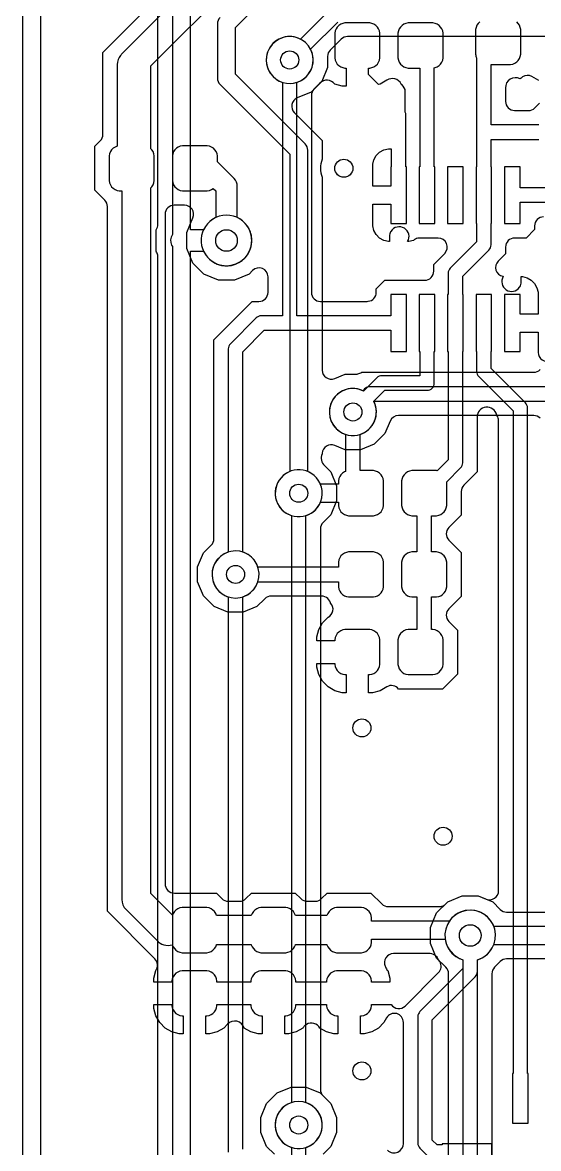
# Model space of a CAD drawing. Header units: millimetres. Extents: x -12.6 to 79.4, y -27 to 65.1.
# Drawn here: x -12.65 to -5.39, y 16.31 to 32.15 of the extents above; entities that cross this region are included whole.
import ezdxf

# ---------------------------------------------------------------- set-up
doc = ezdxf.new("R2010")
doc.units = ezdxf.units.MM

msp = doc.modelspace()

# ---------------------------------------------------------------- linework, layer by layer
at = {"layer": '16_copper'}
for points in [[(-10.541, 36.068), (-10.541, 29.167, 0.265362), (-10.551, 29.016), (-10.541, 29), (-10.541, 13.767)], [(-10.287, 13.767), (-10.287, 28.931), (-10.101, 28.931, 0.944056), (-9.442, 29.198), (-9.459, 29.241, 0.627338), (-10.101, 29.235), (-10.287, 29.235), (-10.287, 36.015)], [(-12.395, 34.852), (-12.395, 3.258, 0.767326)], [(-10.744, 13.939), (-10.744, 28.858, 0.021326), (-10.745, 28.869), (-10.746, 28.877, 0.104696), (-10.77, 28.933), (-10.77, 29.233, 0.160537), (-10.744, 29.308), (-10.744, 33.518, 0.267948)], [(-9.869, 32.221, 0.198912), (-9.906, 32.131), (-9.906, 31.369, 0.198912), (-9.869, 31.279), (-8.89, 30.3), (-8.89, 25.832, 0.696855), (-8.865, 25.212), (-8.865, 16.952), (-8.869, 16.95), (-8.909, 16.934), (-8.947, 16.912), (-8.981, 16.886), (-9.012, 16.855), (-9.038, 16.821), (-9.06, 16.783), (-9.076, 16.743), (-9.088, 16.702), (-9.093, 16.659), (-9.093, 16.615), (-9.088, 16.572), (-9.076, 16.531), (-9.06, 16.491), (-9.038, 16.453), (-9.012, 16.419), (-8.981, 16.388), (-8.947, 16.362), (-8.909, 16.34), (-8.869, 16.324), (-8.828, 16.312), (-8.785, 16.307), (-8.741, 16.307), (-8.698, 16.312, 0.773262), (-8.661, 16.952), (-8.661, 25.212, 0.696855), (-8.636, 25.832), (-8.636, 30.353, 0.198912), (-8.673, 30.443), (-9.652, 31.422), (-9.652, 32.078), (-8.964, 32.766)], [(-8.327, 32.33), (-8.739, 31.917, 0.94362), (-9.074, 31.348), (-9.036, 31.326, 0.722243), (-8.596, 31.774), (-8.213, 32.156)], [(-4.642, 31.953), (-8.076, 31.953, 0.198912), (-8.166, 31.916), (-8.319, 31.763, 0.198912), (-8.357, 31.673), (-8.357, 31.517), (-8.438, 31.321), (-8.588, 31.171), (-8.784, 31.089, 0.534515), (-8.825, 30.882), (-8.433, 30.49), (-8.433, 30.226, 0.200005), (-8.433, 29.972), (-8.433, 27.259, 0.534518), (-8.257, 27.141), (-8.107, 27.203), (-7.951, 27.203, 0.021326), (-7.94, 27.204), (-7.932, 27.206, 0.104696), (-7.876, 27.229), (-5.455, 27.229, 0.198912), (-5.365, 27.266)], [(-5.268, 27.026), (-7.747, 27.026, 0.307277), (-7.855, 26.967), (-7.895, 26.983), (-7.936, 26.995), (-7.979, 27), (-8.023, 27), (-8.066, 26.995), (-8.107, 26.983), (-8.147, 26.967), (-8.185, 26.945), (-8.219, 26.919), (-8.25, 26.888), (-8.276, 26.854), (-8.298, 26.816), (-8.314, 26.776), (-8.326, 26.735), (-8.331, 26.692), (-8.331, 26.648), (-8.326, 26.605), (-8.314, 26.564), (-8.298, 26.524), (-8.276, 26.486), (-8.25, 26.452), (-8.219, 26.421), (-8.185, 26.395), (-8.147, 26.373), (-8.107, 26.357), (-8.066, 26.345), (-8.023, 26.34), (-7.979, 26.34), (-7.936, 26.345, 0.453094), (-7.688, 26.776), (-7.704, 26.816, -0.001609), (-7.707, 26.821), (-7.705, 26.822), (-5.268, 26.822, 0.943616)], [(-5.365, 26.582, 0.198912), (-5.455, 26.619), (-7.36, 26.619, 0.303347), (-7.477, 26.541), (-7.549, 26.368), (-7.699, 26.218), (-7.895, 26.137), (-8.107, 26.137), (-8.257, 26.199, 0.514633), (-8.432, 26.089), (-8.433, 26.081, 0.346568), (-8.396, 25.914), (-8.311, 25.829), (-8.23, 25.633), (-8.23, 25.421), (-8.311, 25.225), (-8.421, 25.115, 0.198912), (-8.458, 25.025), (-8.458, 17.139, 0.198912), (-8.421, 17.049), (-8.311, 16.939), (-8.23, 16.743), (-8.23, 16.531), (-8.311, 16.335), (-8.376, 16.27, 0.668185)], [(-9.55, 16.298), (-9.55, 24.069, 0.943616), (-9.717, 24.709), (-9.758, 24.697, 0.722243), (-9.754, 24.069), (-9.754, 16.256, 0.198912)], [(-6.655, 11.805), (-6.655, 18.766, 0.198912), (-6.692, 18.856), (-6.824, 18.987), (-6.909, 19.193), (-6.909, 19.415), (-6.824, 19.621), (-6.667, 19.778), (-6.461, 19.863), (-6.239, 19.863), (-6.033, 19.778), (-5.927, 19.671, 0.198912), (-5.837, 19.634), (-2.636, 19.634, 0.198912)], [(-6.248, 11.618), (-6.248, 18.963, 0.233115), (-6.018, 19.177), (-2.464, 19.177, 0.966785), (-1.846, 19.41), (-1.862, 19.45, 0.644026), (-2.464, 19.431), (-6.018, 19.431, 0.981272), (-6.687, 19.189), (-6.67, 19.146, 0.208706), (-6.452, 18.963), (-6.452, 11.618)], [(-2.636, 18.974), (-5.837, 18.974, 0.198908), (-5.927, 18.937), (-6.008, 18.856, 0.198917), (-6.045, 18.766), (-6.045, 11.805, 0.198917)]]:
    msp.add_lwpolyline(points, format="xyb", dxfattribs=at)
at = {"layer": '1_copper'}
for points in [[(-12.395, 34.852), (-12.395, 3.258, 0.767326)], [(-7.514, 16.281, 0.667923), (-7.29, 16.379), (-7.29, 18.081, 0.767339), (-7.527, 18.145), (-7.565, 18.078), (-7.642, 18.001), (-7.736, 17.947), (-7.841, 17.919), (-7.895, 17.919), (-7.895, 18.173), (-7.88, 18.173), (-7.849, 18.179), (-7.82, 18.191), (-7.794, 18.208), (-7.772, 18.231), (-7.755, 18.257), (-7.743, 18.285), (-7.737, 18.316), (-7.737, 18.332), (-7.462, 18.332, 0.476252), (-7.266, 18.311), (-6.796, 18.781, 0.345798), (-6.778, 18.936), (-6.795, 18.959, 0.34127), (-6.934, 19.049), (-7.43, 19.049, 0.545518), (-7.545, 18.87), (-7.542, 18.864, 0.109022), (-7.511, 18.809), (-7.483, 18.704), (-7.483, 18.649), (-7.737, 18.649), (-7.737, 18.665), (-7.743, 18.696), (-7.755, 18.724), (-7.772, 18.75), (-7.794, 18.773), (-7.82, 18.79), (-7.849, 18.802), (-7.88, 18.808), (-8.229, 18.808), (-8.259, 18.802), (-8.288, 18.79), (-8.314, 18.773), (-8.336, 18.75), (-8.354, 18.724), (-8.366, 18.696), (-8.372, 18.665), (-8.372, 18.649), (-8.802, 18.649), (-8.802, 18.665), (-8.808, 18.696), (-8.82, 18.724), (-8.837, 18.75), (-8.859, 18.773), (-8.885, 18.79), (-8.914, 18.802), (-8.945, 18.808), (-9.294, 18.808), (-9.324, 18.802), (-9.353, 18.79), (-9.379, 18.773), (-9.401, 18.75), (-9.419, 18.724), (-9.431, 18.696), (-9.437, 18.665), (-9.437, 18.649), (-9.913, 18.649), (-9.913, 18.665), (-9.919, 18.696), (-9.931, 18.724), (-9.948, 18.75), (-9.97, 18.773), (-9.996, 18.79), (-10.025, 18.802), (-10.056, 18.808), (-10.405, 18.808), (-10.435, 18.802), (-10.464, 18.79), (-10.49, 18.773), (-10.512, 18.75), (-10.53, 18.724), (-10.542, 18.696), (-10.548, 18.665), (-10.548, 18.649), (-10.802, 18.649), (-10.802, 18.704), (-10.774, 18.809, 0.372017), (-10.786, 18.975), (-11.455, 19.644), (-11.455, 29.56, 0.198912), (-11.493, 29.65), (-11.633, 29.79), (-11.633, 30.408), (-11.556, 30.485, 0.198912), (-11.519, 30.575), (-11.519, 31.728), (-10.089, 33.158, 0.577353)], [(-9.923, 33.037), (-11.256, 31.703), (-11.263, 31.695), (-11.27, 31.688, 0.173073), (-11.316, 31.559), (-11.316, 30.411), (-11.318, 30.41), (-11.346, 30.398), (-11.372, 30.381), (-11.395, 30.359), (-11.412, 30.333), (-11.424, 30.304), (-11.43, 30.273), (-11.43, 29.925), (-11.424, 29.894), (-11.412, 29.865), (-11.395, 29.839), (-11.372, 29.817), (-11.346, 29.8), (-11.318, 29.788), (-11.287, 29.782), (-11.252, 29.782), (-11.252, 19.812, 0.198912), (-11.193, 19.668), (-10.76, 19.236, 0.291784), (-10.542, 19.174), (-10.53, 19.146), (-10.512, 19.12), (-10.49, 19.097), (-10.464, 19.08), (-10.435, 19.068), (-10.405, 19.062), (-10.056, 19.062), (-10.025, 19.068), (-9.996, 19.08), (-9.97, 19.097), (-9.948, 19.12), (-9.931, 19.146), (-9.919, 19.174), (-9.918, 19.176), (-9.431, 19.176), (-9.431, 19.174), (-9.419, 19.146), (-9.401, 19.12), (-9.379, 19.097), (-9.353, 19.08), (-9.324, 19.068), (-9.294, 19.062), (-8.945, 19.062), (-8.914, 19.068), (-8.885, 19.08), (-8.859, 19.097), (-8.837, 19.12), (-8.82, 19.146), (-8.808, 19.174), (-8.807, 19.176), (-8.366, 19.176), (-8.366, 19.174), (-8.354, 19.146), (-8.336, 19.12), (-8.314, 19.097), (-8.288, 19.08), (-8.259, 19.068), (-8.229, 19.062), (-7.88, 19.062), (-7.849, 19.068), (-7.82, 19.08), (-7.794, 19.097), (-7.772, 19.12), (-7.755, 19.146), (-7.743, 19.174), (-7.737, 19.205), (-7.737, 19.253), (-6.702, 19.253, 0.291846), (-6.452, 18.963), (-6.452, 18.838), (-7.057, 18.233, 0.198912), (-7.087, 18.161), (-7.087, 16.383, 0.198912), (-7.057, 16.311), (-6.93, 16.184, 0.198912)], [(-6.045, 16.151), (-6.045, 16.371), (-6.745, 16.371), (-6.745, 16.358), (-6.816, 16.358), (-6.883, 16.425), (-6.883, 18.119), (-6.278, 18.724, 0.198912), (-6.248, 18.796), (-6.248, 18.963, 0.954409), (-6.42, 19.654), (-6.465, 19.641, 0.161006), (-6.643, 19.507), (-7.737, 19.507), (-7.737, 19.554), (-7.743, 19.585), (-7.755, 19.613), (-7.772, 19.639), (-7.794, 19.662), (-7.82, 19.679), (-7.849, 19.691), (-7.88, 19.697), (-8.229, 19.697), (-8.259, 19.691), (-8.288, 19.679), (-8.314, 19.662), (-8.336, 19.639), (-8.354, 19.613), (-8.366, 19.585), (-8.366, 19.583), (-8.807, 19.583), (-8.808, 19.585), (-8.82, 19.613), (-8.837, 19.639), (-8.859, 19.662), (-8.885, 19.679), (-8.914, 19.691), (-8.945, 19.697), (-9.294, 19.697), (-9.324, 19.691), (-9.353, 19.679), (-9.379, 19.662), (-9.401, 19.639), (-9.419, 19.613), (-9.431, 19.585), (-9.431, 19.583), (-9.918, 19.583), (-9.919, 19.585), (-9.931, 19.613), (-9.948, 19.639), (-9.97, 19.662), (-9.996, 19.679), (-10.025, 19.691), (-10.056, 19.697), (-10.405, 19.697), (-10.435, 19.691), (-10.464, 19.679), (-10.49, 19.662), (-10.512, 19.639), (-10.53, 19.613), (-10.539, 19.59), (-10.846, 19.896), (-10.846, 29.824), (-10.83, 29.839), (-10.813, 29.865), (-10.801, 29.894), (-10.795, 29.925), (-10.795, 30.273), (-10.801, 30.304), (-10.813, 30.333), (-10.83, 30.359), (-10.846, 30.374), (-10.846, 31.539), (-9.695, 32.69)], [(-6.216, 32.159), (-6.238, 32.137), (-6.256, 32.111), (-6.268, 32.082), (-6.274, 32.051), (-6.274, 31.703, 0.113845), (-6.26, 31.652), (-6.26, 30.121), (-6.268, 30.121), (-6.268, 29.321), (-6.26, 29.321), (-6.26, 29.063), (-6.63, 28.693, 0.198912), (-6.66, 28.621), (-6.66, 28.321), (-6.668, 28.321), (-6.668, 27.521), (-6.66, 27.521), (-6.66, 25.996), (-6.813, 25.842), (-6.823, 25.845), (-7.172, 25.845), (-7.203, 25.838), (-7.232, 25.826), (-7.258, 25.809), (-7.28, 25.787), (-7.297, 25.761), (-7.309, 25.732), (-7.315, 25.701), (-7.315, 25.353), (-7.309, 25.322), (-7.297, 25.293), (-7.28, 25.267), (-7.258, 25.245), (-7.232, 25.228), (-7.203, 25.216), (-7.172, 25.21), (-7.099, 25.21), (-7.099, 24.702), (-7.172, 24.702), (-7.203, 24.695), (-7.232, 24.683), (-7.258, 24.666), (-7.28, 24.644), (-7.297, 24.618), (-7.309, 24.589), (-7.315, 24.558), (-7.315, 24.21), (-7.309, 24.179), (-7.297, 24.15), (-7.28, 24.124), (-7.258, 24.102), (-7.232, 24.085), (-7.203, 24.073), (-7.172, 24.067), (-7.099, 24.067), (-7.099, 23.609), (-7.223, 23.609), (-7.254, 23.603), (-7.282, 23.591), (-7.308, 23.574), (-7.331, 23.552), (-7.348, 23.526), (-7.36, 23.497), (-7.366, 23.466), (-7.366, 23.117), (-7.36, 23.087), (-7.348, 23.058), (-7.331, 23.032), (-7.308, 23.01), (-7.282, 22.992), (-7.254, 22.98), (-7.223, 22.974), (-6.874, 22.974), (-6.843, 22.98), (-6.815, 22.992), (-6.789, 23.01), (-6.766, 23.032), (-6.749, 23.058), (-6.737, 23.087), (-6.731, 23.117), (-6.731, 23.466), (-6.737, 23.497), (-6.749, 23.526), (-6.766, 23.552), (-6.789, 23.574), (-6.815, 23.591), (-6.843, 23.603), (-6.874, 23.609), (-6.896, 23.609), (-6.896, 24.067), (-6.823, 24.067), (-6.793, 24.073), (-6.764, 24.085), (-6.738, 24.102), (-6.716, 24.124), (-6.698, 24.15), (-6.686, 24.179), (-6.68, 24.21), (-6.68, 24.558), (-6.686, 24.589), (-6.698, 24.618), (-6.716, 24.644), (-6.738, 24.666), (-6.764, 24.683), (-6.793, 24.695), (-6.823, 24.702), (-6.896, 24.702), (-6.896, 25.21), (-6.823, 25.21), (-6.793, 25.216), (-6.764, 25.228), (-6.738, 25.245), (-6.716, 25.267), (-6.698, 25.293), (-6.686, 25.322), (-6.68, 25.353), (-6.68, 25.688), (-6.486, 25.882, 0.198912), (-6.456, 25.954), (-6.456, 27.521), (-6.448, 27.521), (-6.448, 28.321), (-6.456, 28.321), (-6.456, 28.579), (-6.086, 28.949, 0.198912), (-6.056, 29.021), (-6.056, 29.321), (-6.048, 29.321), (-6.048, 30.121), (-6.056, 30.121), (-6.056, 30.505), (-5.383, 30.505, 0.267816)], [(-5.385, 31.334), (-5.482, 31.389, 0.284787), (-5.615, 31.385), (-5.629, 31.373), (-5.635, 31.369), (-5.648, 31.356, 0.587542), (-5.853, 31.229), (-5.853, 31.039, 0.414214), (-5.726, 30.912), (-5.53, 30.912, 0.198912), (-5.44, 30.949), (-5.375, 31.013)], [(-5.318, 29.416, 0.414214), (-5.445, 29.289), (-5.445, 29.237), (-5.564, 29.118), (-5.726, 29.118, 0.414214), (-5.853, 28.991), (-5.853, 28.895), (-5.956, 28.792, 0.596417), (-5.892, 28.579), (-5.885, 28.577, 0.963704), (-5.655, 28.424), (-5.651, 28.432, 0.139179), (-5.631, 28.498), (-5.631, 28.575), (-5.615, 28.575), (-5.55, 28.558), (-5.492, 28.524), (-5.445, 28.477), (-5.411, 28.419), (-5.394, 28.355), (-5.394, 28.048), (-5.648, 28.048), (-5.648, 28.321), (-5.868, 28.321), (-5.868, 27.521), (-5.648, 27.521), (-5.648, 27.794), (-5.394, 27.794), (-5.394, 27.509, 0.534518), (-5.218, 27.391)], [(-9.105, 16.225), (-9.215, 16.335), (-9.296, 16.531), (-9.296, 16.743), (-9.215, 16.939), (-9.065, 17.089), (-8.869, 17.17), (-8.657, 17.17), (-8.461, 17.089), (-8.311, 16.939), (-8.23, 16.743), (-8.23, 16.531), (-8.311, 16.335), (-8.421, 16.225, 0.198912)]]:
    msp.add_lwpolyline(points, format="xyb", dxfattribs=at)
for points in [[(-7.785, 28.227, 0.384428), (-7.671, 28.353), (-7.671, 28.405), (-7.552, 28.524), (-6.99, 28.524, 0.414214), (-6.863, 28.651), (-6.863, 28.747), (-6.709, 28.901, 0.668179), (-6.799, 29.118), (-7.058, 29.118, 0.033478), (-7.075, 29.116), (-7.086, 29.115, 0.124039), (-7.15, 29.085), (-7.215, 29.067), (-7.231, 29.067, 0.996017), (-7.465, 29.211), (-7.471, 29.203, 0.120111), (-7.485, 29.144), (-7.485, 29.067), (-7.501, 29.067), (-7.566, 29.085), (-7.624, 29.118), (-7.671, 29.165), (-7.705, 29.223), (-7.722, 29.288), (-7.722, 29.594), (-7.468, 29.594), (-7.468, 29.321), (-7.248, 29.321), (-7.248, 30.121), (-7.256, 30.121), (-7.256, 30.853, 0.087544), (-7.263, 30.888), (-7.263, 31.179, 0.196795), (-7.31, 31.277), (-7.321, 31.284, 0.456722), (-7.523, 31.338), (-7.619, 31.283), (-7.639, 31.278), (-7.779, 31.417), (-7.779, 31.509), (-7.763, 31.509), (-7.732, 31.515), (-7.704, 31.527), (-7.678, 31.544), (-7.655, 31.566), (-7.638, 31.592), (-7.626, 31.621), (-7.62, 31.652), (-7.62, 32.001), (-7.626, 32.031), (-7.638, 32.06), (-7.655, 32.086), (-7.678, 32.108), (-7.704, 32.126), (-7.732, 32.138), (-7.763, 32.144), (-8.112, 32.144), (-8.143, 32.138), (-8.171, 32.126), (-8.197, 32.108), (-8.22, 32.086), (-8.237, 32.06), (-8.249, 32.031), (-8.255, 32.001), (-8.255, 31.652), (-8.249, 31.621), (-8.237, 31.592), (-8.22, 31.566), (-8.197, 31.544), (-8.171, 31.527), (-8.143, 31.515), (-8.112, 31.509), (-8.096, 31.509), (-8.096, 31.255), (-8.151, 31.255), (-8.256, 31.283, 0.475234), (-8.464, 31.295), (-8.548, 31.211, 0.198908), (-8.585, 31.121), (-8.585, 28.353, 0.414214), (-8.458, 28.226), (-7.798, 28.226)], [(-7.468, 27.521), (-7.248, 27.521), (-7.248, 28.321), (-7.468, 28.321), (-7.468, 28.023), (-8.788, 28.023), (-8.788, 31.308, 0.943616), (-8.955, 31.948), (-8.996, 31.936, 0.722243), (-8.992, 31.308), (-8.992, 28.023), (-9.29, 28.023, 0.198912), (-9.362, 27.993), (-9.724, 27.631, 0.198912), (-9.754, 27.559), (-9.754, 24.699, 0.943616), (-9.587, 24.059), (-9.546, 24.071, 0.237098), (-9.337, 24.282), (-8.204, 24.282), (-8.204, 24.21), (-8.198, 24.179), (-8.186, 24.15), (-8.169, 24.124), (-8.147, 24.102), (-8.121, 24.085), (-8.092, 24.073), (-8.061, 24.067), (-7.712, 24.067), (-7.682, 24.073), (-7.653, 24.085), (-7.627, 24.102), (-7.605, 24.124), (-7.587, 24.15), (-7.575, 24.179), (-7.569, 24.21), (-7.569, 24.558), (-7.575, 24.589), (-7.587, 24.618), (-7.605, 24.644), (-7.627, 24.666), (-7.653, 24.683), (-7.682, 24.695), (-7.712, 24.702), (-8.061, 24.702), (-8.092, 24.695), (-8.121, 24.683), (-8.147, 24.666), (-8.169, 24.644), (-8.186, 24.618), (-8.198, 24.589), (-8.204, 24.558), (-8.204, 24.486), (-9.337, 24.486, 0.241034), (-9.55, 24.699), (-9.55, 27.517), (-9.248, 27.82), (-7.468, 27.82)], [(-9.709, 28.733, 0.722594), (-9.627, 29.405), (-9.627, 29.845, 0.198912), (-9.671, 29.953), (-9.906, 30.188), (-9.906, 30.273), (-9.912, 30.304), (-9.924, 30.333), (-9.941, 30.359), (-9.964, 30.381), (-9.99, 30.398), (-10.018, 30.41), (-10.049, 30.417), (-10.398, 30.417), (-10.429, 30.41), (-10.457, 30.398), (-10.483, 30.381), (-10.506, 30.359), (-10.523, 30.333), (-10.535, 30.304), (-10.541, 30.273), (-10.541, 29.925), (-10.535, 29.894), (-10.523, 29.865), (-10.506, 29.839), (-10.483, 29.817), (-10.457, 29.8), (-10.429, 29.788), (-10.398, 29.782), (-10.049, 29.782), (-10.018, 29.788), (-9.99, 29.8), (-9.965, 29.816), (-9.931, 29.782), (-9.931, 29.405), (-9.937, 29.403), (-9.977, 29.379), (-10.014, 29.351), (-10.047, 29.318), (-10.075, 29.281), (-10.099, 29.241), (-10.116, 29.198), (-10.129, 29.153), (-10.135, 29.106), (-10.135, 29.06), (-10.129, 29.013), (-10.116, 28.968), (-10.099, 28.925), (-10.075, 28.885), (-10.047, 28.848), (-10.014, 28.815), (-9.977, 28.787), (-9.937, 28.763), (-9.894, 28.746), (-9.849, 28.733), (-9.802, 28.727), (-9.756, 28.727)], [(-6.782, 19.71, 0.136676), (-6.717, 19.731), (-6.709, 19.737, 0.098161), (-6.667, 19.778), (-6.461, 19.863), (-6.239, 19.863), (-6.126, 19.816, 0.534518), (-5.95, 19.933), (-5.95, 26.548, 0.147574), (-5.972, 26.618), (-5.977, 26.627, 0.907541), (-6.253, 26.598), (-6.253, 25.828), (-6.44, 25.641, 0.198912), (-6.477, 25.551), (-6.477, 25.218), (-6.65, 25.045, 0.414214), (-6.65, 24.866), (-6.477, 24.693), (-6.477, 24.075), (-6.65, 23.902, 0.414214), (-6.65, 23.723), (-6.528, 23.6), (-6.528, 22.983), (-6.74, 22.771), (-7.357, 22.771, 0.379162), (-7.523, 22.804), (-7.619, 22.748), (-7.724, 22.72), (-7.779, 22.72), (-7.779, 22.974), (-7.763, 22.974), (-7.732, 22.98), (-7.704, 22.992), (-7.678, 23.01), (-7.655, 23.032), (-7.638, 23.058), (-7.626, 23.087), (-7.62, 23.117), (-7.62, 23.466), (-7.626, 23.497), (-7.638, 23.526), (-7.655, 23.552), (-7.678, 23.574), (-7.704, 23.591), (-7.732, 23.603), (-7.763, 23.609), (-8.112, 23.609), (-8.143, 23.603), (-8.171, 23.591), (-8.197, 23.574), (-8.22, 23.552), (-8.237, 23.526), (-8.249, 23.497), (-8.255, 23.466), (-8.255, 23.451), (-8.509, 23.451), (-8.509, 23.505), (-8.481, 23.61), (-8.427, 23.704), (-8.35, 23.781, 0.504321), (-8.315, 23.982), (-8.317, 23.985, 0.352245), (-8.464, 24.079), (-9.15, 24.079, 0.198912), (-9.24, 24.042), (-9.35, 23.932), (-9.546, 23.851), (-9.758, 23.851), (-9.954, 23.932), (-10.104, 24.082), (-10.185, 24.278), (-10.185, 24.49), (-10.104, 24.686), (-9.994, 24.796, 0.198912), (-9.957, 24.886), (-9.957, 27.685), (-9.416, 28.226), (-9.322, 28.226, 0.414214), (-9.195, 28.353), (-9.195, 28.57, 0.668185), (-9.412, 28.66), (-9.462, 28.609), (-9.668, 28.524), (-9.89, 28.524), (-10.096, 28.609), (-10.253, 28.766), (-10.338, 28.972), (-10.338, 29.194), (-10.251, 29.403, 0.534518), (-10.369, 29.578), (-10.516, 29.578, 0.414214), (-10.643, 29.451), (-10.643, 20.033, 0.426936), (-10.51, 19.9), (-9.922, 19.9), (-9.844, 19.823, 0.198912), (-9.755, 19.786), (-9.595, 19.786, 0.198912), (-9.505, 19.823), (-9.428, 19.9), (-8.811, 19.9), (-8.733, 19.823, 0.198912), (-8.644, 19.786), (-8.53, 19.786, 0.198917), (-8.44, 19.823), (-8.363, 19.9), (-7.746, 19.9), (-7.592, 19.747, 0.198912), (-7.502, 19.71), (-6.787, 19.71)], [(-8.698, 25.202, 0.249932), (-8.458, 25.4), (-8.204, 25.4), (-8.204, 25.353), (-8.198, 25.322), (-8.186, 25.293), (-8.169, 25.267), (-8.147, 25.245), (-8.121, 25.228), (-8.092, 25.216), (-8.061, 25.21), (-7.712, 25.21), (-7.682, 25.216), (-7.653, 25.228), (-7.627, 25.245), (-7.605, 25.267), (-7.587, 25.293), (-7.575, 25.322), (-7.569, 25.353), (-7.569, 25.701), (-7.575, 25.732), (-7.587, 25.761), (-7.605, 25.787), (-7.627, 25.809), (-7.653, 25.826), (-7.682, 25.838), (-7.712, 25.845), (-7.899, 25.845), (-7.899, 26.355, 0.462104), (-7.707, 26.821), (-7.551, 26.976), (-6.958, 26.976, 0.414214), (-6.856, 27.078), (-6.856, 27.521), (-6.848, 27.521), (-6.848, 28.321), (-7.068, 28.321), (-7.068, 27.521), (-7.06, 27.521), (-7.06, 27.18), (-7.593, 27.18, 0.198912), (-7.665, 27.15), (-7.85, 26.964, 0.94362), (-8.185, 26.395), (-8.147, 26.373, 0.036464), (-8.103, 26.355), (-8.103, 25.834), (-8.121, 25.826), (-8.147, 25.809), (-8.169, 25.787), (-8.186, 25.761), (-8.198, 25.732), (-8.204, 25.701), (-8.204, 25.654), (-8.458, 25.654), (-8.466, 25.673), (-8.488, 25.711), (-8.514, 25.745), (-8.545, 25.776), (-8.579, 25.802), (-8.617, 25.824), (-8.657, 25.84), (-8.698, 25.852), (-8.741, 25.857), (-8.785, 25.857), (-8.828, 25.852), (-8.869, 25.84), (-8.909, 25.824), (-8.947, 25.802), (-8.981, 25.776), (-9.012, 25.745), (-9.038, 25.711), (-9.06, 25.673), (-9.076, 25.633), (-9.088, 25.592), (-9.093, 25.549), (-9.093, 25.505), (-9.088, 25.462), (-9.076, 25.421), (-9.06, 25.381), (-9.038, 25.343), (-9.012, 25.309), (-8.981, 25.278), (-8.947, 25.252), (-8.909, 25.23), (-8.869, 25.214), (-8.828, 25.202), (-8.785, 25.197), (-8.741, 25.197)], [(-5.535, 17.361), (-5.544, 17.361), (-5.544, 26.727, 0.198912), (-5.573, 26.799), (-6.056, 27.282), (-6.056, 27.521), (-6.048, 27.521), (-6.048, 28.321), (-6.268, 28.321), (-6.268, 27.521), (-6.26, 27.521), (-6.26, 27.24, 0.198912), (-6.23, 27.168), (-5.747, 26.685), (-5.747, 17.361), (-5.755, 17.361), (-5.755, 16.661), (-5.535, 16.661)], [(-10.071, 17.919), (-10.071, 18.173), (-10.056, 18.173), (-10.025, 18.179), (-9.996, 18.191), (-9.97, 18.208), (-9.948, 18.231), (-9.931, 18.257), (-9.919, 18.285), (-9.913, 18.316), (-9.913, 18.332), (-9.437, 18.332), (-9.437, 18.316), (-9.431, 18.285), (-9.419, 18.257), (-9.401, 18.231), (-9.379, 18.208), (-9.353, 18.191), (-9.324, 18.179), (-9.294, 18.173), (-9.278, 18.173), (-9.278, 17.919), (-9.332, 17.919), (-9.437, 17.947), (-9.531, 18.001, 0.581977), (-9.765, 18.055), (-9.818, 18.001), (-9.912, 17.947), (-10.017, 17.919)], [(-8.96, 17.919), (-8.96, 18.173), (-8.945, 18.173), (-8.914, 18.179), (-8.885, 18.191), (-8.859, 18.208), (-8.837, 18.231), (-8.82, 18.257), (-8.808, 18.285), (-8.802, 18.316), (-8.802, 18.332), (-8.372, 18.332), (-8.372, 18.316), (-8.366, 18.285), (-8.354, 18.257), (-8.336, 18.231), (-8.314, 18.208), (-8.288, 18.191), (-8.259, 18.179), (-8.229, 18.173), (-8.213, 18.173), (-8.213, 17.919), (-8.267, 17.919), (-8.372, 17.947), (-8.466, 18.001, 0.44037), (-8.653, 18.051), (-8.675, 18.034, 0.081078), (-8.707, 18.001), (-8.801, 17.947), (-8.906, 17.919)], [(-6.745, 14.951), (-6.045, 14.951), (-6.045, 15.171), (-6.745, 15.171), (-6.745, 15.163), (-8.661, 15.163), (-8.661, 16.322, 0.943616), (-8.828, 16.962), (-8.869, 16.95, 0.722243), (-8.865, 16.322), (-8.865, 15.163), (-9.831, 15.163, 0.198912), (-9.903, 15.133), (-11.629, 13.407, 0.198912), (-11.659, 13.335), (-11.659, 5.395, 0.943616), (-11.492, 4.755), (-11.451, 4.767, 0.722243), (-11.455, 5.395), (-11.455, 13.293), (-9.789, 14.959), (-6.745, 14.959)]]:
    msp.add_lwpolyline(points, format="xyb", close=True, dxfattribs=at)
for points in [[(-6.848, 30.121), (-6.856, 30.121), (-6.856, 31.512), (-6.843, 31.515), (-6.815, 31.527), (-6.789, 31.544), (-6.766, 31.566), (-6.749, 31.592), (-6.737, 31.621), (-6.731, 31.652), (-6.731, 32.001), (-6.737, 32.031), (-6.749, 32.06), (-6.766, 32.086), (-6.789, 32.108), (-6.815, 32.126), (-6.843, 32.138), (-6.874, 32.144), (-7.223, 32.144), (-7.254, 32.138), (-7.282, 32.126), (-7.308, 32.108), (-7.331, 32.086), (-7.348, 32.06), (-7.36, 32.031), (-7.366, 32.001), (-7.366, 31.652), (-7.36, 31.621), (-7.348, 31.592), (-7.331, 31.566), (-7.308, 31.544), (-7.282, 31.527), (-7.254, 31.515), (-7.223, 31.509), (-7.06, 31.509), (-7.06, 30.121), (-7.068, 30.121), (-7.068, 29.321), (-6.848, 29.321)], [(-7.468, 29.848), (-7.722, 29.848), (-7.722, 30.155), (-7.705, 30.219), (-7.671, 30.277), (-7.624, 30.324), (-7.566, 30.358), (-7.501, 30.375), (-7.46, 30.375), (-7.46, 30.121), (-7.468, 30.121)], [(-6.448, 30.121), (-6.668, 30.121), (-6.668, 29.321), (-6.448, 29.321)], [(-8.151, 22.72), (-8.256, 22.748), (-8.35, 22.803), (-8.427, 22.88), (-8.481, 22.974), (-8.509, 23.079), (-8.509, 23.133), (-8.255, 23.133), (-8.255, 23.117), (-8.249, 23.087), (-8.237, 23.058), (-8.22, 23.032), (-8.197, 23.01), (-8.171, 22.992), (-8.143, 22.98), (-8.112, 22.974), (-8.096, 22.974), (-8.096, 22.72)], [(-10.443, 17.919), (-10.548, 17.947), (-10.642, 18.001), (-10.719, 18.078), (-10.774, 18.172), (-10.802, 18.277), (-10.802, 18.332), (-10.548, 18.332), (-10.548, 18.316), (-10.542, 18.285), (-10.53, 18.257), (-10.512, 18.231), (-10.49, 18.208), (-10.464, 18.191), (-10.435, 18.179), (-10.405, 18.173), (-10.389, 18.173), (-10.389, 17.919)]]:
    msp.add_lwpolyline(points, close=True, dxfattribs=at)
for points in [[(-5.383, 30.709), (-6.056, 30.709), (-6.056, 31.559), (-5.782, 31.559), (-5.751, 31.566), (-5.722, 31.578), (-5.696, 31.595), (-5.674, 31.617), (-5.657, 31.643), (-5.645, 31.672), (-5.639, 31.703), (-5.639, 32.051), (-5.645, 32.082), (-5.657, 32.111), (-5.674, 32.137), (-5.696, 32.159)], [(-4.255, 29.823), (-5.648, 29.823), (-5.648, 30.121), (-5.868, 30.121), (-5.868, 29.321), (-5.648, 29.321), (-5.648, 29.62), (-4.255, 29.62)]]:
    msp.add_lwpolyline(points, dxfattribs=at)
at = {"layer": 'drills_via_1_16'}
for centre, radius in [((-8.89, 31.623), 0.127), ((-8.128, 30.099), 0.127), ((-9.779, 29.083), 0.152), ((-8.001, 26.67), 0.127), ((-8.763, 25.527), 0.127), ((-9.652, 24.384), 0.127), ((-7.874, 22.225), 0.127), ((-6.731, 20.701), 0.127), ((-6.35, 19.304), 0.152), ((-7.874, 17.399), 0.127), ((-8.763, 16.637), 0.127)]:
    msp.add_circle(centre, radius, dxfattribs=at)
at = {"layer": 'outline'}
msp.add_lwpolyline([(-12.649, 36.735), (-12.649, 1.367), (-12.649, 1.367), (-12.637, 1.079), (-12.599, 0.793), (-12.537, 0.512), (-12.45, 0.237), (-12.34, -0.029), (-12.207, -0.284), (-12.052, -0.527), (-11.877, -0.756), (-11.683, -0.967), (13.384, -26.057), (13.596, -26.252), (13.824, -26.428), (14.067, -26.582), (14.323, -26.716), (14.589, -26.826), (14.864, -26.913), (15.145, -26.975), (15.43, -27.013), (15.718, -27.026), (15.72, -27.026), (51.081, -27.026)], dxfattribs=at)

doc.saveas('drawing.dxf')
